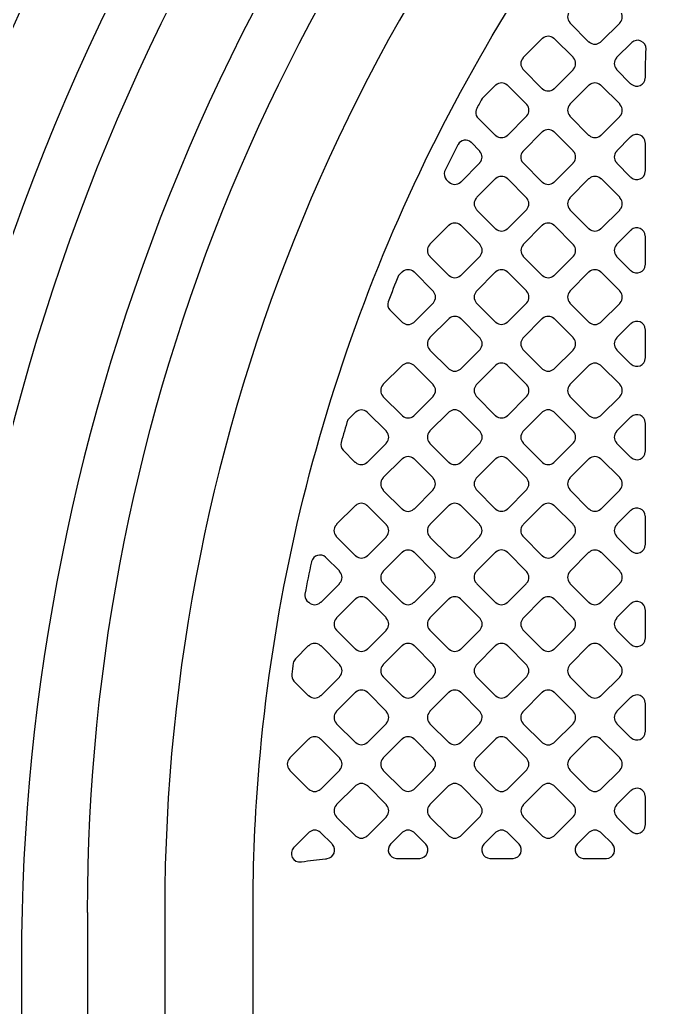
# Model space of a CAD drawing. Extents: x 3811 to 4077, y -444 to -307.
# Drawn here: x 3966.214 to 3967.682, y -390.621 to -388.343 of the extents above; entities that cross this region are included whole.
import ezdxf

# ---------------------------------------------------------------- set-up
doc = ezdxf.new("R2010")
doc.units = 0
doc.layers.add('gbr-dxf', color=7, linetype='Continuous')
doc.layers.add('備註', color=1, linetype='Continuous', lineweight=9)

# ---------------------------------------------------------------- blocks, each defined once
blk = doc.blocks.new('1')
at = {"layer": '備註', "linetype": 'Continuous'}
h = blk.add_hatch(dxfattribs=at)
h.set_pattern_fill('ANSI37', color=3, scale=0.02, style=0)
h.paths.add_polyline_path([(4286.9204, -448.5773), (4286.9204, -445.413, -0.038469), (4286.9207, -445.409, -0.005741), (4286.9224, -445.2641, -0.012911), (4286.9224, -445.263, -0.192745), (4288.774, -440.9383), (4288.7742, -440.9381), (4290.6805, -439.0318, -0.022179), (4290.6819, -439.0301, -0.012999), (4290.6827, -439.0293, 0.198866), (4293.0571, -433.2981, -0.012999), (4293.057, -433.2969), (4293.057, -433.0422, 0.126703), (4293.0538, -433.0328, -0.238292), (4293.0451, -432.9984), (4293.0501, -432.9758), (4293.0503, -432.9752, -0.002638), (4293.0512, -432.9711, 0.052598), (4293.0607, -432.8805, -0.01044), (4293.0608, -432.8791, 0.052723), (4293.0509, -432.7883, -0.061206), (4293.0482, -432.7668), (4293.0482, -432.7668), (4293.0482, -432.2334), (4293.226, -432.2334), (4293.226, -432.6749, -0.009209), (4293.226, -432.6779), (4293.226, -432.7668, -0.169291), (4293.2068, -432.822, 0.043546), (4293.1661, -432.8856, 0.006989), (4293.1641, -432.8943), (4293.1641, -432.8943, 0.108919), (4293.1586, -432.9009, -0.041884), (4293.1584, -432.9012, 0.053171), (4293.1281, -432.9882, -0.002636), (4293.1272, -432.9923, -0.011867), (4293.1268, -432.9938), (4293.1219, -433.0155, -0.117232), (4293.114, -433.0319), (4293.114, -433.0319, 0.146349), (4293.11, -433.0427), (4293.11, -433.2957, -0.012999), (4293.1101, -433.2969, -0.198807), (4290.7224, -439.0646, -0.03099), (4290.7202, -439.067), (4290.7202, -439.067), (4288.8117, -440.9756), (4288.8114, -440.9758, 0.192697), (4286.9754, -445.2631, -0.012911), (4286.9754, -445.2642, 0.005907), (4286.9737, -445.4121, -0.050361), (4286.9734, -445.4173), (4286.9734, -448.5585, -0.036092), (4286.9734, -448.5587, 0.180687), (4286.9787, -448.5717), (4286.9936, -448.5865, -0.042428), (4286.9938, -448.5867, 0.147346), (4287.0042, -448.5918, -0.171376), (4287.028, -448.6026, 0.128411), (4287.1599, -448.6765, -0.015423), (4287.162, -448.6771, -0.266442), (4287.2236, -448.7407, 0.071546), (4287.2262, -448.7457), (4287.2263, -448.7457), (4287.2263, -448.7605, -0.007106), (4287.2263, -448.7626), (4287.2263, -449.0124, -0.007121), (4287.2263, -449.0145), (4287.2263, -449.2791), (4287.0485, -449.2791), (4287.0485, -449.2735), (4287.0485, -449.2735), (4287.0485, -448.7767, 0.118025), (4286.9734, -448.6595, -0.183096), (4286.9614, -448.6343, 0.134987), (4286.9568, -448.6247), (4286.9291, -448.597, -0.212453)])
h.paths.add_polyline_path([(4286.6817, -448.5885, -0.027768), (4286.6918, -448.6181), (4286.6918, -448.6218, 0.063503), (4286.6926, -448.6284), (4286.7018, -448.6818, -0.010797), (4286.7021, -448.6938, 0.010183), (4286.7021, -448.6951), (4286.7021, -448.6954, -0.108314), (4286.6996, -448.7036), (4286.6995, -448.7038), (4286.6995, -448.7038, 0.215605), (4286.6995, -448.7059), (4286.699, -448.7361, 0.0273), (4286.6985, -448.7457), (4286.6985, -448.7457), (4286.6985, -448.7457), (4286.6985, -448.7655), (4286.6985, -448.7655), (4286.6985, -449.2735), (4286.6985, -449.2735), (4286.6985, -449.2791), (4286.8763, -449.2791), (4286.8763, -449.0145, 0.007121), (4286.8763, -449.0124), (4286.8763, -448.7457, 0.228558), (4286.8428, -448.6761), (4286.8424, -448.6758, -0.131355), (4286.7549, -448.559, 0.079704), (4286.7485, -448.5484, -0.146239), (4286.7448, -448.5375, 0.036092), (4286.7448, -448.5373), (4286.7448, -445.2679, 0.087957), (4286.7466, -445.2589, -0.192757), (4288.6497, -440.8139), (4290.5584, -438.9052), (4290.5584, -438.9052), (4290.5585, -438.9052, 0.198869), (4292.8814, -433.298, 0.013079), (4292.8815, -433.2969), (4292.8815, -433.0426, -0.144789), (4292.8853, -433.032, 0.174547), (4292.8944, -433.0069), (4292.8944, -432.9862, 0.021595), (4292.8942, -432.9829, 0.067298), (4292.889, -432.9518, 0.081765), (4292.8841, -432.9401), (4292.8755, -432.9262, -0.042283), (4292.8691, -432.8532, 0.010351), (4292.8691, -432.8519, -0.040896), (4292.8749, -432.7812), (4292.875, -432.7804, 0.038766), (4292.8761, -432.7668), (4292.8761, -432.6779), (4292.8761, -432.2334), (4292.6983, -432.2334), (4292.6983, -432.239), (4292.6982, -432.239), (4292.6982, -432.7478), (4292.6983, -432.748), (4292.6983, -432.7668, 0.23908), (4292.7346, -432.8385, 0.06729), (4292.7351, -432.8389, -0.115876), (4292.7408, -432.8461), (4292.7408, -432.8461, -0.046487), (4292.7597, -432.9045), (4292.7807, -432.9119, -0.252788), (4292.7919, -432.9273), (4292.7925, -432.9332, 0.12341), (4292.7984, -432.9514), (4292.8009, -432.9554, 0.01812), (4292.8096, -432.9914, 0.061967), (4292.8134, -433.0003, -0.102406), (4292.8156, -433.0081, 0.03609), (4292.8156, -433.0084, 0.160481), (4292.8242, -433.0314, 0.055776), (4292.8245, -433.0319, -0.152992), (4292.8284, -433.0432, 0.036092), (4292.8285, -433.0434), (4292.8285, -433.2958, 0.01306), (4292.8284, -433.2969, -0.198906), (4290.521, -438.8677), (4290.521, -438.8677), (4290.521, -438.8677), (4288.6122, -440.7765), (4288.6121, -440.7765), (4288.6121, -440.7765, 0.192447), (4286.6938, -445.2499, 0.098806), (4286.6918, -445.2601), (4286.6918, -448.5373, 0.037059), (4286.6918, -448.5376, -0.152635), (4286.6878, -448.5488, 0.27377)])
h.paths.add_polyline_path([(4283.8869, -448.557, -0.172995), (4283.8958, -448.5321), (4283.8958, -448.532, 0.146349), (4283.8998, -448.5212), (4283.8998, -446.4176, -0.040138), (4283.9001, -446.4134, -0.198769), (4286.2625, -440.714), (4286.2627, -440.7138), (4287.5098, -439.4667), (4287.5098, -439.4666), (4287.5098, -439.4666, 0.198907), (4289.9036, -433.6873, -0.016872), (4289.9037, -433.6857), (4289.9037, -432.973, -0.036092), (4289.9036, -432.9727, 0.141335), (4289.9002, -432.9621, -0.212319), (4289.891, -432.9315), (4289.9029, -432.8387), (4289.9002, -432.786, -0.054356), (4289.8981, -432.7668), (4289.8981, -432.6779, -0.007121), (4289.8981, -432.6758), (4289.8981, -432.239), (4289.8982, -432.239), (4289.8982, -432.2334), (4290.076, -432.2334), (4290.076, -432.7668), (4290.0759, -432.7668), (4290.0759, -432.7668, -0.3159), (4290.0172, -432.8504, 0.141143), (4290.0088, -432.8577, -0.033597), (4290.0087, -432.8578), (4289.9797, -432.9056, 0.059391), (4289.978, -432.91, -0.029996), (4289.9675, -432.949, -0.090958), (4289.9606, -432.9614), (4289.9606, -432.9614, 0.141804), (4289.9567, -432.9718), (4289.9567, -433.687, -0.016893), (4289.9566, -433.6886, -0.198865), (4287.5473, -439.5041), (4287.5473, -439.5041), (4287.5473, -439.5041), (4286.3002, -440.7512), (4286.2999, -440.7515, 0.198902), (4283.9531, -446.4175, -0.026722), (4283.953, -446.4202, -0.016159), (4283.9528, -446.4218), (4283.9528, -448.5203, -0.048029), (4283.9528, -448.5207, 0.152992), (4283.9568, -448.532), (4283.9569, -448.5321, -0.092649), (4283.9638, -448.5448, -0.002776), (4283.9648, -448.548, 0.055059), (4283.9954, -448.6144, -0.039851), (4283.9956, -448.6146, 0.137615), (4284.0038, -448.6217), (4284.0038, -448.6217), (4284.0038, -448.6218), (4284.0052, -448.6245, 0.441021), (4284.0052, -448.6245), (4284.0052, -448.6245), (4284.0139, -448.6418, 0.037742), (4284.0468, -448.6796, -0.212517), (4284.0762, -448.7457), (4284.0762, -448.8346, -0.007121), (4284.0762, -448.8367), (4284.0762, -449.2791), (4283.8984, -449.2791), (4283.8984, -449.2735), (4283.8984, -449.2735), (4283.8984, -448.7655), (4283.8984, -448.7649), (4283.8984, -448.7457), (4283.8984, -448.7457), (4283.8984, -448.7457, -0.040316), (4283.8996, -448.7314, -0.010149), (4283.8998, -448.7302), (4283.9034, -448.6386, 0.050913), (4283.8899, -448.5724), (4283.8893, -448.5705, -0.088155)])
h.paths.add_polyline_path([(4283.5483, -448.8346, 0.009209), (4283.5484, -448.8376), (4283.5484, -449.2735), (4283.5484, -449.2735), (4283.5484, -449.2791), (4283.7262, -449.2791), (4283.7262, -448.7457), (4283.7261, -448.7457, 0.019469), (4283.7259, -448.7389), (4283.731, -448.5973), (4283.731, -448.5973, -0.396062), (4283.731, -448.5972), (4283.731, -448.5956), (4283.731, -448.5955), (4283.731, -448.5955, -0.135041), (4283.7306, -448.5849), (4283.7306, -448.5847, -0.012549), (4283.7352, -448.5689, 0.254191), (4283.7282, -448.532), (4283.7282, -448.532, -0.146437), (4283.7243, -448.5212), (4283.7243, -446.4177, 0.016923), (4283.7242, -446.4161, -0.198862), (4286.1381, -440.5897), (4286.1383, -440.5895), (4287.3855, -439.3423), (4287.3855, -439.3423), (4287.3855, -439.3423, 0.198917), (4289.7281, -433.6871, 0.016923), (4289.728, -433.6854), (4289.728, -433.0099, -0.152918), (4289.732, -432.9987), (4289.732, -432.9987, 0.175279), (4289.7409, -432.9734), (4289.7409, -432.9508, 0.145547), (4289.7353, -432.9291), (4289.7249, -432.8514), (4289.7257, -432.7734, 0.018935), (4289.7259, -432.7668), (4289.7259, -432.7668), (4289.7259, -432.7668), (4289.7259, -432.747), (4289.7259, -432.239), (4289.7259, -432.2334), (4289.5481, -432.2334), (4289.5481, -432.239), (4289.5481, -432.6758, 0.007121), (4289.5481, -432.6779), (4289.5481, -432.7668, 0.194527), (4289.5731, -432.8286, -0.111015), (4289.6635, -432.9841, 0.105582), (4289.671, -432.9987), (4289.671, -432.9987, -0.152929), (4289.675, -433.01, 0.036092), (4289.675, -433.0102), (4289.675, -433.686, 0.013079), (4289.675, -433.6871, 0.020044), (4289.6751, -433.6891, -0.198851), (4287.3481, -439.3048), (4287.348, -439.3048), (4287.348, -439.3048), (4286.1008, -440.552), (4286.1006, -440.5522, 0.198871), (4283.6712, -446.4164, 0.013079), (4283.6712, -446.4175), (4283.6712, -446.4178, 0.020066), (4283.6713, -446.4198), (4283.6713, -448.5207, -0.150332), (4283.6674, -448.5318, 0.096433), (4283.6602, -448.5449, -0.122485), (4283.5758, -448.6814, 0.204905), (4283.5483, -448.7457)])
h.paths.add_polyline_path([(4285.6484, -449.2791), (4285.6484, -448.7457), (4285.6485, -448.7457), (4285.6485, -448.7457, -0.186162), (4285.6715, -448.686, -0.011402), (4285.6725, -448.6848, 0.113626), (4285.759, -448.5364, -0.002685), (4285.7601, -448.5329, -0.098981), (4285.7673, -448.5193), (4285.7673, -448.5192, 0.152897), (4285.7713, -448.508, -0.05707), (4285.7713, -448.5074), (4285.7713, -445.9316, -0.020066), (4285.7713, -445.9296, -0.198906), (4288.0516, -440.4245), (4288.0516, -440.4245), (4288.0516, -440.4245), (4289.1865, -439.2896), (4289.1865, -439.2896), (4289.1865, -439.2896, 0.198918), (4291.7675, -433.0586, -0.01306), (4291.7675, -433.0575), (4291.7675, -433.0224, -0.048029), (4291.7675, -433.022, 0.145602), (4291.7638, -433.0112, -0.124838), (4291.7554, -432.9938, -0.014226), (4291.7548, -432.9919, -0.038028), (4291.741, -432.9152), (4291.7076, -432.8549, 0.133018), (4291.7001, -432.8477, -0.293511), (4291.6482, -432.7668), (4291.6481, -432.7668), (4291.6481, -432.2334), (4291.8259, -432.2334), (4291.8259, -432.6758, -0.007106), (4291.826, -432.6779), (4291.826, -432.7668, -0.044204), (4291.8246, -432.7824), (4291.8245, -432.7831, 0.019404), (4291.8196, -432.8163), (4291.833, -432.9171, -0.04233), (4291.8333, -432.9237), (4291.8333, -432.9858, -0.171575), (4291.8246, -433.0106), (4291.8245, -433.0107, 0.152897), (4291.8205, -433.022), (4291.8205, -433.0586, -0.013079), (4291.8205, -433.0598, -0.198885), (4289.224, -439.327), (4289.224, -439.3271), (4289.2239, -439.3271), (4288.0891, -440.4619), (4288.0891, -440.462), (4288.089, -440.462, 0.198837), (4285.8243, -445.9276, -0.020022), (4285.8243, -445.9296), (4285.8243, -448.5091, 0.126649), (4285.8277, -448.5185, -0.255471), (4285.8355, -448.5554, -0.002709), (4285.8344, -448.5591, 0.019111), (4285.8274, -448.5873), (4285.8262, -448.7416, -0.011961), (4285.8263, -448.7457), (4285.8263, -448.8346, -0.009235), (4285.8262, -448.8375), (4285.8262, -449.2791)])
h.paths.add_polyline_path([(4284.5984, -449.2791), (4284.5984, -448.7457), (4284.5984, -448.7457), (4284.5984, -448.7457, -0.181251), (4284.6203, -448.6873, -0.01195), (4284.6214, -448.686, 0.113438), (4284.71, -448.5278, -0.100452), (4284.7172, -448.5139), (4284.7173, -448.5139, 0.152897), (4284.7213, -448.5026, -0.037059), (4284.7213, -448.5023), (4284.7213, -446.3639, -0.013079), (4284.7213, -446.3628, -0.198867), (4287.2147, -440.3439), (4287.2149, -440.3437), (4288.3589, -439.1997), (4288.3589, -439.1997), (4288.3589, -439.1997, 0.198919), (4290.7192, -433.5016, -0.01306), (4290.7192, -433.5005), (4290.7192, -432.9778, 0.141403), (4290.7158, -432.9672, -0.106282), (4290.7079, -432.9527, 0.037341), (4290.6916, -432.9145, 0.121014), (4290.6851, -432.9076), (4290.685, -432.9076), (4290.669, -432.8781, 0.05425), (4290.6283, -432.8336, -0.021193), (4290.626, -432.8313, -0.205959), (4290.5982, -432.7668), (4290.5981, -432.7668), (4290.5981, -432.7476), (4290.5981, -432.7475), (4290.5981, -432.239), (4290.5981, -432.239), (4290.5981, -432.2334), (4290.7759, -432.2334), (4290.7759, -432.6759, -0.006875), (4290.776, -432.6779), (4290.776, -432.7668, -0.060251), (4290.7734, -432.7879), (4290.771, -432.8319), (4290.7845, -432.935, -0.215499), (4290.7763, -432.9664), (4290.7762, -432.9665, 0.152897), (4290.7723, -432.9777, -0.037059), (4290.7722, -432.978), (4290.7722, -433.5016, -0.013079), (4290.7722, -433.5028, -0.198882), (4288.3964, -439.2372), (4288.3964, -439.2372), (4288.3964, -439.2372), (4287.2524, -440.3812), (4287.2522, -440.3814, 0.198902), (4284.7743, -446.3639, -0.01306), (4284.7743, -446.365), (4284.7743, -448.5035, 0.126611), (4284.7775, -448.5129, -0.255514), (4284.7856, -448.5498, 0.048391), (4284.771, -448.6266), (4284.7744, -448.7278, -0.050849), (4284.7762, -448.7457), (4284.7762, -448.8346, -0.009235), (4284.7762, -448.8376), (4284.7762, -449.2791)])
h.paths.add_polyline_path([(4284.9387, -448.5595, -0.250239), (4284.9458, -448.5231), (4284.9459, -448.5229, 0.152967), (4284.9498, -448.5117), (4284.9498, -446.364, -0.013079), (4284.9499, -446.3628, -0.198864), (4287.3765, -440.5057), (4287.3765, -440.5057), (4287.3765, -440.5057), (4288.5208, -439.3615), (4288.5208, -439.3614), (4288.5208, -439.3614, 0.198847), (4290.9479, -433.5039, -0.020044), (4290.9478, -433.5019), (4290.9478, -433.5017, -0.01306), (4290.9478, -433.5005), (4290.9478, -432.9511, 0.152951), (4290.9438, -432.9398, -0.039884), (4290.9437, -432.9396, -0.209268), (4290.9354, -432.9091), (4290.9379, -432.8921), (4290.9482, -432.7438), (4290.9482, -432.2334), (4291.126, -432.2334), (4291.126, -432.6757, -0.007335), (4291.126, -432.6779), (4291.126, -432.7668, -0.258233), (4291.0843, -432.8421, 0.039395), (4291.0598, -432.861), (4291.0109, -432.9456), (4291.0109, -432.9456, 0.259695), (4291.0009, -432.9622, -0.034686), (4291.0008, -432.9628), (4291.0008, -433.5002, -0.016923), (4291.0009, -433.5019, -0.198912), (4288.5583, -439.3989), (4288.5582, -439.3989), (4288.5582, -439.3989), (4287.414, -440.5432), (4287.4139, -440.5432), (4287.4139, -440.5432, 0.198899), (4285.0029, -446.3639, -0.01306), (4285.0028, -446.3651), (4285.0028, -448.5112, -0.048029), (4285.0029, -448.5116, 0.14893), (4285.0067, -448.5226, -0.099394), (4285.014, -448.5362, 0.061896), (4285.0513, -448.6191, 0.069304), (4285.0552, -448.6229), (4285.0554, -448.623), (4285.0608, -448.634, 0.043693), (4285.1013, -448.6839, -0.017871), (4285.103, -448.6858, -0.186699), (4285.1262, -448.7457), (4285.1263, -448.7457), (4285.1263, -449.2791), (4284.9485, -449.2791), (4284.9485, -449.2735), (4284.9485, -448.8378, -0.009209), (4284.9484, -448.8348), (4284.9484, -448.7457, -0.018469), (4284.9486, -448.7393), (4284.9508, -448.6128), (4284.9508, -448.6128, 0.014957), (4284.9507, -448.6118, 0.036518)])
h.paths.add_polyline_path([(4282.4984, -448.7457), (4282.4984, -448.8346), (4282.4984, -449.2791), (4282.6762, -449.2791), (4282.6762, -449.2735), (4282.6762, -449.2735), (4282.6762, -448.7655), (4282.6762, -448.7655), (4282.6762, -448.7457, 0.030518), (4282.6755, -448.7349), (4282.6747, -448.5969, -0.027525), (4282.6844, -448.5535, 0.002633), (4282.6855, -448.5498, 0.255399), (4282.6774, -448.5129, -0.137907), (4282.6742, -448.5026), (4282.6742, -446.3275, 0.01306), (4282.6742, -446.3264, -0.198907), (4284.9527, -440.8254), (4284.9527, -440.8254), (4284.9527, -440.8254), (4286.7469, -439.0312, 0.041596), (4286.7497, -439.0279, 0.15799), (4288.6742, -433.0893, 0.020066), (4288.6741, -433.0874), (4288.6741, -433.0104, 0.05707), (4288.6742, -433.0099, -0.152897), (4288.6782, -432.9986, 0.173258), (4288.6871, -432.9737), (4288.6871, -432.9456, 0.050081), (4288.6863, -432.9378), (4288.6708, -432.8219), (4288.673, -432.7893, 0.064351), (4288.6759, -432.7668), (4288.6759, -432.747), (4288.6759, -432.6779), (4288.6759, -432.239), (4288.6759, -432.2334), (4288.4981, -432.2334), (4288.4981, -432.239), (4288.4981, -432.6779), (4288.4981, -432.747), (4288.4981, -432.7668, 0.180381), (4288.5198, -432.825, 0.01427), (4288.5212, -432.8265, -0.04928), (4288.5686, -432.8905), (4288.569, -432.8912, 0.118045), (4288.5695, -432.8923, -0.027346), (4288.5707, -432.894, -0.060362), (4288.6095, -432.9834, 0.110384), (4288.6172, -432.9987, -0.146233), (4288.6211, -433.0094), (4288.6211, -433.0894, 0.020044), (4288.6212, -433.0914, -0.157884), (4286.708, -438.9951), (4284.9152, -440.7879), (4284.9152, -440.7879), (4284.9152, -440.7879, 0.198869), (4282.6212, -446.3252, 0.013079), (4282.6212, -446.3264), (4282.6212, -448.5026, -0.152897), (4282.6172, -448.5139), (4282.6171, -448.514, 0.100206), (4282.6099, -448.5278, 0.002647), (4282.6088, -448.5315, -0.110971), (4282.5214, -448.686, 0.010784), (4282.5204, -448.687, 0.182088)])
h.paths.add_polyline_path([(4282.8387, -448.5595, 0.002676), (4282.8397, -448.5628, -0.008691), (4282.8431, -448.5749), (4282.8483, -448.7655), (4282.8483, -449.2735), (4282.8483, -449.2735), (4282.8483, -449.2791), (4283.0261, -449.2791), (4283.0261, -448.8346), (4283.0261, -448.7457, 0.195254), (4283.001, -448.6837, -0.115352), (4282.915, -448.5397, 0.002713), (4282.9139, -448.5362, 0.095115), (4282.907, -448.5232, 0.040767), (4282.9068, -448.5229, -0.152992), (4282.9028, -448.5116, 0.036092), (4282.9028, -448.5113), (4282.9028, -446.3274, 0.03042), (4282.9028, -446.3243, -0.198847), (4285.1144, -440.987), (4285.1145, -440.987), (4285.1145, -440.987), (4286.9214, -439.18, 0.040674), (4286.9242, -439.1768, 0.15841), (4288.9028, -433.0905, 0.013079), (4288.9028, -433.0893), (4288.9028, -432.9748, -0.152234), (4288.9071, -432.9637, 0.095505), (4288.9145, -432.9508, 0.019977), (4288.9225, -432.9245, -0.219672), (4288.9341, -432.9124), (4288.9342, -432.9124), (4288.9659, -432.8552), (4288.9659, -432.8551, -0.140609), (4288.974, -432.8476), (4288.9742, -432.8475, 0.29281), (4289.0259, -432.7668), (4289.0259, -432.6779, 0.006875), (4289.0259, -432.6759), (4289.0259, -432.239), (4289.0259, -432.2334), (4288.8481, -432.2334), (4288.8481, -432.239), (4288.8481, -432.747), (4288.8481, -432.7668), (4288.8481, -432.7668, 0.056627), (4288.8503, -432.7867, -0.026278), (4288.8541, -432.8145), (4288.8383, -432.9327, 0.198048), (4288.8459, -432.9617, 0.04083), (4288.8461, -432.962, -0.145886), (4288.8497, -432.9728, 0.058027), (4288.8498, -432.9733), (4288.8498, -433.0882, 0.01306), (4288.8498, -433.0894, -0.158386), (4286.8825, -439.144), (4285.077, -440.9495), (4285.077, -440.9495), (4285.077, -440.9495, 0.198917), (4282.8498, -446.3263, 0.016923), (4282.8498, -446.328), (4282.8498, -448.5121, -0.144789), (4282.8459, -448.5228, 0.252674)])
h.paths.add_polyline_path([(4285.9889, -448.569, -0.2567), (4285.9961, -448.5317, 0.139935), (4285.9999, -448.5215), (4285.9999, -445.9299, -0.013079), (4285.9999, -445.9287, -0.198872), (4288.2134, -440.5862), (4288.2134, -440.5862), (4288.2134, -440.5862), (4289.3482, -439.4514, 0.198911), (4291.996, -433.059, -0.017024), (4291.9961, -433.0573), (4291.9961, -433.0134, -0.048029), (4291.996, -433.013, 0.152992), (4291.9921, -433.0017), (4291.9921, -433.0017, -0.186251), (4291.9832, -432.9748), (4291.9832, -432.9492, -0.043586), (4291.9838, -432.9424), (4292.0023, -432.8113), (4292.0013, -432.7976, 0.010184), (4291.9993, -432.7807, -0.039382), (4291.9982, -432.7668), (4291.9982, -432.6779, -0.007121), (4291.9982, -432.6758), (4291.9982, -432.2334), (4292.176, -432.2334), (4292.176, -432.7668), (4292.176, -432.7668), (4292.176, -432.7668, -0.264407), (4292.1325, -432.8432, 0.118492), (4292.1262, -432.8501), (4292.1262, -432.8501), (4292.1122, -432.8768), (4292.0967, -432.8923), (4292.0967, -432.8923, 0.213294), (4292.0832, -432.9015, 0.007572), (4292.0771, -432.9128, -0.03781), (4292.0607, -432.9867, -0.107864), (4292.0531, -433.0016), (4292.0531, -433.0017, 0.152897), (4292.0491, -433.0129), (4292.0491, -433.0586, -0.016893), (4292.049, -433.0603, -0.198872), (4289.3858, -439.4888), (4289.3858, -439.4888), (4288.2509, -440.6237), (4288.2509, -440.6237), (4288.2509, -440.6237, 0.198911), (4286.0529, -445.9298, -0.01306), (4286.0529, -445.931), (4286.0529, -448.5202, -0.048029), (4286.0529, -448.5206, 0.152992), (4286.0569, -448.5319), (4286.0569, -448.5319, -0.108794), (4286.0646, -448.547), (4286.0649, -448.548, 0.120342), (4286.1492, -448.6819, -0.011273), (4286.1502, -448.6829, -0.198693), (4286.1762, -448.7457), (4286.1762, -448.8346), (4286.1762, -449.2791), (4285.9984, -449.2791), (4285.9984, -448.8346), (4285.9984, -448.7457, -0.037571), (4285.9994, -448.7325), (4286.0018, -448.6362), (4286.0018, -448.6362), (4286.0018, -448.6362, 0.081875), (4286.0024, -448.6297, 0.04431), (4285.9899, -448.5722, -0.002781)])

msp = doc.modelspace()

# ---------------------------------------------------------------- linework, layer by layer
at = {"layer": 'gbr-dxf', "linetype": 'Continuous'}
for points in [[(3972.8689, -377.7308, -0.161259), (3970.3231, -384.8952, -0.03053), (3970.316, -384.9033, -0.017073), (3970.3117, -384.9073), (3967.7712, -387.4478), (3967.7708, -387.4482, 0.198641), (3966.5483, -390.3965, -0.010853), (3966.5484, -390.4002), (3966.5484, -392.7722, 0.190146), (3966.5703, -392.8227), (3967.1779, -393.4303, -0.198959), (3967.1925, -393.4656), (3967.1925, -395.2382, -0.199561), (3967.1777, -395.2736), (3966.7773, -395.6722, -0.198397), (3966.7421, -395.6867), (3964.5629, -395.6867, -0.198766), (3964.5276, -395.6721), (3964.3629, -395.5076, -0.199181), (3964.3482, -395.4722), (3964.3482, -395.1772), (3964.3482, -395.1772)], [(3972.211, -377.7994, -0.165171), (3970.0009, -384.3027, -0.039615), (3969.9917, -384.3132, -0.014367), (3969.9881, -384.3166), (3967.455, -386.8496), (3967.4546, -386.85, 0.198887), (3965.8869, -390.6352, -0.007116), (3965.8869, -390.6373), (3965.8869, -392.7464), (3965.8869, -392.7469, 0.407922), (3965.9603, -392.8218), (3965.9632, -392.8218, -0.018419), (3965.9649, -392.8218, 0.414244), (3966.0399, -392.7468), (3966.0399, -392.7462), (3966.0399, -390.523, -0.010944), (3966.0398, -390.5194, -0.198913), (3967.4885, -387.0219), (3967.4885, -387.0219), (3967.4885, -387.0219), (3969.9281, -384.5824, 0.159546), (3972.3659, -377.7416)], [(3972.5438, -377.7405, -0.159795), (3970.0652, -384.6957, -0.028322), (3970.0586, -384.7032), (3970.0577, -384.7041), (3967.6142, -387.1476), (3967.6142, -387.1476), (3967.6142, -387.1476, 0.198712), (3966.2176, -390.5157, -0.010866), (3966.2177, -390.5193), (3966.2177, -392.7494, 0.404406), (3966.2926, -392.8218), (3966.2933, -392.8218), (3966.2943, -392.8218, -0.014891), (3966.2956, -392.8218, 0.414241), (3966.3706, -392.7468, -0.014275), (3966.3706, -392.7456), (3966.3706, -390.4039, -0.010944), (3966.3705, -390.4002, -0.198871), (3967.6451, -387.3225), (3967.6455, -387.3221), (3970.1871, -384.7805, 0.160737), (3972.6908, -377.7442, -0.0147)], [(3971.5387, -377.8223, -0.163905), (3969.5111, -383.837, -0.038571), (3969.5023, -383.8473), (3966.9262, -386.4234), (3966.9262, -386.4234), (3966.9262, -386.4234, 0.198912), (3965.2255, -390.5292, -0.009235), (3965.2255, -390.5322), (3965.2255, -392.2547, -0.073434), (3965.2217, -392.2804), (3965.2217, -392.6664), (3965.2843, -392.7839, 0.159623), (3965.3188, -392.8153, 0.187256), (3965.3333, -392.8156, 0.28979), (3965.3784, -392.7493), (3965.3784, -390.5706, -0.009272), (3965.3785, -390.5676, -0.198774), (3967.0569, -386.5182), (3967.0569, -386.5182), (3969.6111, -383.9641, 0.16455), (3971.6997, -377.7894, -0.009265)], [(3971.8775, -377.7918, -0.16464), (3969.7487, -384.0768, -0.029463), (3969.742, -384.0846, -0.005774), (3969.741, -384.0857), (3967.1827, -386.6439, 0.198912), (3965.5563, -390.5706, -0.009235), (3965.5562, -390.5735), (3965.5562, -392.7456, -0.014325), (3965.5562, -392.7468, 0.414241), (3965.6312, -392.8218, -0.014653), (3965.6325, -392.8218), (3965.6335, -392.8218), (3965.6341, -392.8218, 0.407922), (3965.7091, -392.7485), (3965.7091, -390.6352, -0.007162), (3965.7091, -390.6331, -0.198789), (3967.3289, -386.7243), (3967.3293, -386.7239), (3969.8632, -384.19, 0.165094), (3972.0332, -377.7971, -0.009229)], [(3965.0477, -392.2547), (3965.0477, -390.5293, -0.009272), (3965.0477, -390.5263, -0.198785), (3966.8005, -386.2977), (3966.8005, -386.2977), (3966.8005, -386.2977), (3969.3722, -383.7259, 0.163845), (3971.3609, -377.8203, -0.00876)], [(3971.1786, -377.8427, -0.16344), (3969.2369, -383.6241, -0.035118), (3969.2334, -383.6281), (3969.2334, -383.6281), (3966.7218, -386.1396), (3966.7218, -386.1397), (3966.7218, -386.1397, 0.198721), (3964.8923, -390.5518, -0.032067), (3964.8926, -390.5566), (3964.8926, -392.5965, -0.015805)], [(3964.8164, -392.5942), (3964.8164, -390.5612, -0.032157), (3964.8161, -390.5564, -0.198913), (3966.668, -386.0857), (3969.1777, -383.576, 0.163331), (3971.1024, -377.8441, -0.01403)], [(3966.752, -392.7111), (3966.752, -390.4, -0.013309), (3966.752, -390.3988, -0.021116), (3966.7663, -390.064, -0.014671), (3966.7664, -390.0627, -0.120214), (3967.3663, -388.2782, -0.019095), (3967.3673, -388.2767, -0.008153), (3967.4381, -388.1787), (3967.4381, -388.1786, 0.132705), (3967.4416, -388.1688), (3967.4416, -388.1269, -0.159346), (3967.4465, -388.1119, -0.043987), (3967.8974, -387.574), (3967.8974, -387.574), (3967.8974, -387.574), (3968.0387, -387.4328), (3968.1464, -387.3251), (3968.254, -387.2174), (3968.5774, -386.894)]]:
    msp.add_lwpolyline(points, format="xyb", dxfattribs=at)
for points in [[(3967.4827, -388.3231, 0.378423), (3967.4827, -388.349, -0.092788), (3967.4836, -388.3506), (3967.5263, -388.3933, -0.0952), (3967.5279, -388.3942, 0.379083), (3967.5538, -388.3942, -0.096625), (3967.5555, -388.3932), (3967.598, -388.3507, -0.096332), (3967.5989, -388.3491, 0.3795), (3967.599, -388.3231, -0.096614), (3967.598, -388.3215), (3967.5554, -388.2789, -0.092187), (3967.5538, -388.2779, 0.37891), (3967.5279, -388.2779, -0.095866), (3967.5262, -388.2789), (3967.4836, -388.3215, -0.096099)], [(3967.3748, -388.4569, -0.087518), (3967.3758, -388.4584), (3967.4185, -388.5011, -0.092132), (3967.42, -388.502, 0.379351), (3967.446, -388.502, -0.096766), (3967.4476, -388.501), (3967.4903, -388.4584, -0.096328), (3967.4913, -388.4568, 0.378854), (3967.4913, -388.4308, -0.100538), (3967.4903, -388.4291), (3967.4478, -388.3866, -0.096227), (3967.4461, -388.3856, 0.379198), (3967.4202, -388.3856, -0.096157), (3967.4186, -388.3866), (3967.3758, -388.4293, -0.096212), (3967.3749, -388.4309, 0.379173)], [(3967.5903, -388.4568, -0.087953), (3967.5912, -388.4583), (3967.6224, -388.4895, -0.062458), (3967.6247, -388.491, 0.624632), (3967.657, -388.4776, -0.067038), (3967.6576, -388.4747), (3967.6576, -388.4582, -0.017246), (3967.6576, -388.4566, -0.01461), (3967.6589, -388.4112, -0.034124), (3967.6588, -388.4099, 0.645886), (3967.6257, -388.395, -0.031677), (3967.6248, -388.3958), (3967.5913, -388.4292, -0.09682), (3967.5903, -388.4309, 0.378852)], [(3967.2665, -388.5504, 0.219595), (3967.269, -388.5673), (3967.3106, -388.6089, -0.095602), (3967.3122, -388.6099, 0.379299), (3967.3382, -388.6098, -0.096625), (3967.3398, -388.6089), (3967.3825, -388.5662, -0.096111), (3967.3835, -388.5646, 0.3795), (3967.3835, -388.5386, -0.096723), (3967.3825, -388.537), (3967.3399, -388.4943, -0.092228), (3967.3383, -388.4934, 0.379249), (3967.3124, -388.4934, -0.096625), (3967.3107, -388.4944), (3967.2804, -388.5248, 0.001941)], [(3967.4826, -388.5645, -0.095866), (3967.4836, -388.5662), (3967.5262, -388.6088, -0.099727), (3967.5279, -388.6098, 0.37904), (3967.5539, -388.6098, -0.095968), (3967.5555, -388.6088), (3967.598, -388.5663, -0.096099), (3967.599, -388.5647, 0.378454), (3967.599, -388.5388, -0.107875), (3967.5979, -388.5369), (3967.5555, -388.4944, -0.103473), (3967.5537, -388.4934, 0.379174), (3967.5278, -388.4934, -0.095956), (3967.5261, -388.4944), (3967.4836, -388.5369, -0.096627), (3967.4826, -388.5386, 0.379308)], [(3967.3747, -388.6724, -0.091476), (3967.3757, -388.674), (3967.4184, -388.7167, -0.095585), (3967.42, -388.7177, 0.379422), (3967.446, -388.7177, -0.096625), (3967.4476, -388.7167), (3967.4903, -388.674, -0.096111), (3967.4913, -388.6724, 0.3795), (3967.4913, -388.6464, -0.096969), (3967.4903, -388.6448), (3967.4476, -388.602, -0.092413), (3967.446, -388.6011, 0.379249), (3967.4201, -388.6011, -0.096458), (3967.4184, -388.6021), (3967.3757, -388.6448, -0.096627), (3967.3747, -388.6465, 0.379308)], [(3967.5904, -388.6724, -0.096119), (3967.5914, -388.674), (3967.6223, -388.7049, -0.061877), (3967.6246, -388.7065, 0.625463), (3967.657, -388.6931, -0.071693), (3967.6576, -388.69), (3967.6576, -388.6288, -0.069723), (3967.657, -388.6257, 0.625463), (3967.6246, -388.6124, -0.066977), (3967.6221, -388.614), (3967.5914, -388.6448, -0.096627), (3967.5904, -388.6464, 0.379682)], [(3967.1941, -388.6926, 0.250474), (3967.1976, -388.7114), (3967.2028, -388.7166, -0.096332), (3967.2045, -388.7176, 0.37981), (3967.2305, -388.7176, -0.096625), (3967.2321, -388.7166), (3967.2746, -388.674, -0.096111), (3967.2756, -388.6724, 0.3795), (3967.2756, -388.6465, -0.096462), (3967.2747, -388.6448), (3967.2561, -388.6262, -0.034147), (3967.2554, -388.6257, 0.4727), (3967.225, -388.6305, -0.040533), (3967.2243, -388.6315, 0.004383)], [(3967.2671, -388.78, -0.107922), (3967.2682, -388.7819), (3967.3107, -388.8244, -0.095895), (3967.3123, -388.8254, 0.379201), (3967.3383, -388.8254, -0.096625), (3967.3399, -388.8244), (3967.3825, -388.7819, -0.096111), (3967.3834, -388.7802, 0.3795), (3967.3835, -388.7543, -0.096969), (3967.3825, -388.7526), (3967.3398, -388.7099, -0.092413), (3967.3382, -388.7089, 0.379249), (3967.3122, -388.709, -0.096458), (3967.3106, -388.7099), (3967.2681, -388.7524, -0.096627), (3967.2671, -388.7541, 0.379451)], [(3967.4826, -388.7802, -0.100032), (3967.4836, -388.7819), (3967.526, -388.8243, -0.103887), (3967.5278, -388.8253, 0.37981), (3967.5537, -388.8253, -0.096625), (3967.5554, -388.8243), (3967.598, -388.7818, -0.096111), (3967.5989, -388.7801, 0.379859), (3967.5989, -388.7542, -0.104293), (3967.5979, -388.7524), (3967.5556, -388.71, -0.100519), (3967.5538, -388.709, 0.379731), (3967.5279, -388.709, -0.096458), (3967.5262, -388.71), (3967.4836, -388.7526, -0.096627), (3967.4826, -388.7542, 0.379682)], [(3967.1593, -388.8878, -0.083252), (3967.1602, -388.8892), (3967.2032, -388.9322, -0.0873), (3967.2046, -388.9331, 0.378779), (3967.2306, -388.9331, -0.09601), (3967.2322, -388.9321), (3967.2748, -388.8895, -0.096227), (3967.2758, -388.8879, 0.379), (3967.2758, -388.862, -0.087946), (3967.2749, -388.8605), (3967.2319, -388.8175, -0.083772), (3967.2305, -388.8166, 0.37947), (3967.2046, -388.8166, -0.096458), (3967.2029, -388.8176), (3967.1603, -388.8602, -0.096824), (3967.1593, -388.8619, 0.379409)], [(3967.3749, -388.8879, -0.096625), (3967.3758, -388.8896), (3967.4183, -388.9321, -0.100151), (3967.42, -388.9331, 0.37981), (3967.446, -388.9331, -0.095956), (3967.4476, -388.9321), (3967.4902, -388.8895, -0.096111), (3967.4912, -388.8879, 0.379859), (3967.4912, -388.8619, -0.09253), (3967.4902, -388.8604), (3967.4475, -388.8177, -0.088334), (3967.4461, -388.8168, 0.379731), (3967.4201, -388.8168, -0.096458), (3967.4184, -388.8177), (3967.3758, -388.8603, -0.096627), (3967.3749, -388.862, 0.379682)], [(3967.5903, -388.8879, -0.091745), (3967.5912, -388.8895), (3967.6221, -388.9204, -0.069163), (3967.6247, -388.9221, 0.62515), (3967.657, -388.9087, -0.068386), (3967.6576, -388.9057), (3967.6576, -388.844, -0.066672), (3967.657, -388.8411, 0.625471), (3967.6247, -388.8277, -0.067351), (3967.6222, -388.8294), (3967.5912, -388.8603, -0.096111), (3967.5903, -388.862, 0.37975)], [(3967.0639, -388.9933, 0.257645), (3967.0676, -389.0122), (3967.0953, -389.04, -0.091916), (3967.0968, -389.0409, 0.37904), (3967.1228, -389.0409, -0.096507), (3967.1244, -389.0399), (3967.1671, -388.9972, -0.096099), (3967.1681, -388.9956, 0.378358), (3967.1681, -388.9697, -0.100188), (3967.1671, -388.968), (3967.1244, -388.9253, -0.095897), (3967.1228, -388.9243, 0.379004), (3967.0969, -388.9243, -0.096475), (3967.0952, -388.9253), (3967.0877, -388.9328, 0.00418)], [(3967.2671, -388.9957, -0.083252), (3967.268, -388.9971), (3967.3108, -389.0399, -0.0873), (3967.3123, -389.0408, 0.378779), (3967.3382, -389.0408, -0.09601), (3967.3399, -389.0399), (3967.3825, -388.9972, -0.096328), (3967.3835, -388.9956, 0.379), (3967.3835, -388.9696, -0.08785), (3967.3826, -388.9682), (3967.3397, -388.9253, -0.083772), (3967.3383, -388.9244, 0.37947), (3967.3124, -388.9245, -0.096458), (3967.3107, -388.9254), (3967.2681, -388.9681, -0.096824), (3967.2671, -388.9697, 0.379409)], [(3967.4826, -388.9956, -0.104473), (3967.4836, -388.9974), (3967.5261, -389.0398, -0.107923), (3967.5279, -389.0409, 0.378731), (3967.5538, -389.0409, -0.09601), (3967.5555, -389.0399), (3967.598, -388.9974, -0.096328), (3967.599, -388.9958, 0.37947), (3967.5989, -388.9698, -0.100902), (3967.5979, -388.9681), (3967.5553, -388.9255, -0.096627), (3967.5537, -388.9245, 0.379731), (3967.5277, -388.9245, -0.096625), (3967.5261, -388.9255), (3967.4836, -388.968, -0.096111), (3967.4826, -388.9696, 0.379451)], [(3967.1593, -389.0775, 0.379201), (3967.1593, -389.1035, -0.087748), (3967.1603, -389.1049), (3967.203, -389.1476, -0.092072), (3967.2045, -389.1486, 0.37975), (3967.2305, -389.1486, -0.096225), (3967.2321, -389.1476), (3967.2748, -389.105, -0.096328), (3967.2757, -389.1033, 0.378734), (3967.2758, -389.0774, -0.100188), (3967.2748, -389.0757), (3967.2322, -389.0331, -0.095796), (3967.2306, -389.0322, 0.378939), (3967.2047, -389.0322, -0.096259), (3967.203, -389.0332), (3967.1603, -389.0759, -0.096539)], [(3967.3748, -389.0775, 0.379047), (3967.3748, -389.1034, -0.083226), (3967.3757, -389.1048), (3967.4187, -389.1478, -0.087057), (3967.4201, -389.1487, 0.379169), (3967.4461, -389.1486, -0.096625), (3967.4477, -389.1477), (3967.4903, -389.1051, -0.096111), (3967.4913, -389.1034, 0.379859), (3967.4913, -389.0774, -0.08851), (3967.4904, -389.076), (3967.4475, -389.033, -0.083681), (3967.4461, -389.0322, 0.3795), (3967.4201, -389.0321, -0.096259), (3967.4185, -389.0331), (3967.3758, -389.0758, -0.095895)], [(3967.5904, -389.1034, -0.099964), (3967.5914, -389.1052), (3967.6219, -389.1357, -0.073698), (3967.6247, -389.1375, 0.625463), (3967.657, -389.1241, -0.066867), (3967.6576, -389.1212), (3967.6576, -389.0599, -0.071757), (3967.657, -389.0568, 0.625471), (3967.6246, -389.0434, -0.067351), (3967.6221, -389.0451), (3967.5914, -389.0758, -0.096111), (3967.5904, -389.0775, 0.379682)], [(3967.0515, -389.2113, -0.091954), (3967.0525, -389.2129), (3967.095, -389.2554, -0.096332), (3967.0967, -389.2564, 0.37981), (3967.1227, -389.2564, -0.096625), (3967.1243, -389.2554), (3967.167, -389.2128, -0.096111), (3967.168, -389.2111, 0.379859), (3967.168, -389.1851, -0.096458), (3967.167, -389.1835), (3967.1244, -389.1409, -0.092289), (3967.1228, -389.14, 0.379731), (3967.0969, -389.14, -0.096625), (3967.0952, -389.141), (3967.0525, -389.1837, -0.096111), (3967.0515, -389.1853, 0.379682)], [(3967.2671, -389.2111, -0.099643), (3967.2681, -389.2128), (3967.3108, -389.2555, -0.087645), (3967.3123, -389.2564, 0.379351), (3967.3383, -389.2564, -0.096766), (3967.3399, -389.2555), (3967.3825, -389.2128, -0.096328), (3967.3835, -389.2112, 0.378794), (3967.3835, -389.1853, -0.104141), (3967.3825, -389.1835), (3967.34, -389.1409, -0.100318), (3967.3382, -389.1399, 0.378884), (3967.3123, -389.1399, -0.096259), (3967.3107, -389.1409), (3967.2681, -389.1835, -0.095895), (3967.2671, -389.1851, 0.378651)], [(3967.4826, -389.2112, -0.09185), (3967.4836, -389.2127), (3967.5262, -389.2554, -0.095602), (3967.5278, -389.2563, 0.379249), (3967.5538, -389.2563, -0.096625), (3967.5554, -389.2553), (3967.598, -389.2128, -0.096111), (3967.5989, -389.2112, 0.379859), (3967.5989, -389.1852, -0.096458), (3967.598, -389.1835), (3967.5554, -389.141, -0.092289), (3967.5538, -389.14, 0.379731), (3967.5279, -389.14, -0.096475), (3967.5262, -389.141), (3967.4836, -389.1836, -0.09693), (3967.4827, -389.1852, 0.379409)], [(3966.9551, -389.318, 0.248302), (3966.96, -389.336), (3966.96, -389.3361), (3966.9872, -389.3632, -0.100442), (3966.9889, -389.3642, 0.379373), (3967.0148, -389.3642, -0.096723), (3967.0165, -389.3632), (3967.0592, -389.3206, -0.096111), (3967.0601, -389.3189, 0.379859), (3967.0601, -389.293, -0.09253), (3967.0592, -389.2914), (3967.0165, -389.2487, -0.088207), (3967.015, -389.2478, 0.379297), (3966.9891, -389.2478, -0.096261), (3966.9874, -389.2487), (3966.9705, -389.2657, 0.003524)], [(3967.1592, -389.319, -0.091954), (3967.1602, -389.3205), (3967.2029, -389.3632, -0.096111), (3967.2045, -389.3642, 0.37981), (3967.2305, -389.3642, -0.096458), (3967.2321, -389.3632), (3967.2748, -389.3206, -0.096627), (3967.2758, -389.3189, 0.379859), (3967.2758, -389.293, -0.096475), (3967.2748, -389.2913), (3967.2321, -389.2486, -0.092289), (3967.2305, -389.2477, 0.379731), (3967.2046, -389.2477, -0.096625), (3967.2029, -389.2487), (3967.1602, -389.2914, -0.096111), (3967.1592, -389.293, 0.379682)], [(3967.3748, -389.293, 0.379201), (3967.3749, -389.319, -0.087784), (3967.3758, -389.3205), (3967.4185, -389.3631, -0.092233), (3967.42, -389.3641, 0.37975), (3967.446, -389.3641, -0.096265), (3967.4476, -389.3631), (3967.4902, -389.3205, -0.096227), (3967.4912, -389.3189, 0.378734), (3967.4912, -389.293, -0.100106), (3967.4902, -389.2912), (3967.4477, -389.2487, -0.096206), (3967.4461, -389.2477, 0.378939), (3967.4201, -389.2477, -0.096614), (3967.4185, -389.2487), (3967.3758, -389.2914, -0.096195)], [(3967.5903, -389.293, 0.378309), (3967.5903, -389.3189, -0.087852), (3967.5912, -389.3204), (3967.6223, -389.3515, -0.065742), (3967.6247, -389.3531, 0.624646), (3967.657, -389.3397, -0.065768), (3967.6576, -389.3368), (3967.6576, -389.2753, -0.071757), (3967.657, -389.2722, 0.624948), (3967.6246, -389.2588, -0.067072), (3967.6221, -389.2605), (3967.5912, -389.2914, -0.095997)], [(3967.0515, -389.4008, 0.379261), (3967.0515, -389.4267, -0.107999), (3967.0525, -389.4286), (3967.095, -389.4711, -0.096558), (3967.0967, -389.4721, 0.379408), (3967.1226, -389.4721, -0.096259), (3967.1243, -389.4711), (3967.167, -389.4284, -0.096539), (3967.1679, -389.4268, 0.379249), (3967.1679, -389.4008, -0.096458), (3967.1669, -389.3992), (3967.1243, -389.3565, -0.092623), (3967.1227, -389.3555, 0.3795), (3967.0967, -389.3555, -0.096259), (3967.0951, -389.3565), (3967.0524, -389.3991, -0.096539)], [(3967.2671, -389.4267, -0.104392), (3967.2682, -389.4285), (3967.3106, -389.471, -0.092233), (3967.3122, -389.4719, 0.37981), (3967.3382, -389.4719, -0.096458), (3967.3398, -389.471), (3967.3825, -389.4283, -0.096423), (3967.3834, -389.4267, 0.379859), (3967.3834, -389.4007, -0.100585), (3967.3824, -389.399), (3967.34, -389.3565, -0.096111), (3967.3383, -389.3555, 0.379731), (3967.3124, -389.3555, -0.096458), (3967.3107, -389.3565), (3967.2681, -389.3991, -0.096627), (3967.2671, -389.4008, 0.379682)], [(3967.4826, -389.4007, 0.37889), (3967.4826, -389.4266, -0.096259), (3967.4836, -389.4283), (3967.5262, -389.4709, -0.100073), (3967.5279, -389.4719, 0.379201), (3967.5539, -389.4719, -0.096625), (3967.5555, -389.4709), (3967.598, -389.4284, -0.096857), (3967.599, -389.4268, 0.379489), (3967.599, -389.4008, -0.107922), (3967.5979, -389.399), (3967.5555, -389.3565, -0.103746), (3967.5537, -389.3555, 0.378939), (3967.5278, -389.3555, -0.096259), (3967.5261, -389.3565), (3967.4836, -389.399, -0.095895)], [(3966.9437, -389.5345, -0.082779), (3966.9446, -389.5359), (3966.9875, -389.5788, -0.087737), (3966.989, -389.5798, 0.379422), (3967.015, -389.5797, -0.096625), (3967.0166, -389.5788), (3967.0592, -389.5362, -0.096111), (3967.0602, -389.5346, 0.379463), (3967.0602, -389.5086, -0.087946), (3967.0593, -389.5071), (3967.0163, -389.4642, -0.083725), (3967.0149, -389.4633, 0.379248), (3966.9889, -389.4633, -0.096723), (3966.9873, -389.4643), (3966.9447, -389.5069, -0.096111), (3966.9437, -389.5085, 0.379308)], [(3967.1593, -389.5086, 0.379742), (3967.1593, -389.5346, -0.095956), (3967.1602, -389.5362), (3967.2027, -389.5787, -0.100054), (3967.2044, -389.5797, 0.379644), (3967.2304, -389.5797, -0.096723), (3967.232, -389.5787), (3967.2747, -389.5361, -0.096111), (3967.2756, -389.5345, 0.379859), (3967.2756, -389.5085, -0.09253), (3967.2747, -389.5069), (3967.232, -389.4642, -0.088207), (3967.2305, -389.4633, 0.379731), (3967.2046, -389.4633, -0.096625), (3967.2029, -389.4643), (3967.1602, -389.507, -0.096111)], [(3967.3747, -389.5345, -0.092139), (3967.3757, -389.5361), (3967.4184, -389.5788, -0.096332), (3967.42, -389.5797, 0.37981), (3967.446, -389.5797, -0.096625), (3967.4476, -389.5788), (3967.4903, -389.5361, -0.096111), (3967.4913, -389.5345, 0.379859), (3967.4913, -389.5085, -0.096458), (3967.4903, -389.5068), (3967.4476, -389.4641, -0.092233), (3967.4461, -389.4632, 0.379731), (3967.4201, -389.4632, -0.096458), (3967.4184, -389.4642), (3967.3757, -389.5069, -0.096627), (3967.3747, -389.5085, 0.379682)], [(3967.5904, -389.5345, -0.087372), (3967.5913, -389.536), (3967.6222, -389.5669, -0.066649), (3967.6247, -389.5685, 0.62515), (3967.657, -389.5552, -0.068386), (3967.6576, -389.5521), (3967.6576, -389.4907, -0.066699), (3967.657, -389.4877, 0.625103), (3967.6247, -389.4744, -0.066848), (3967.6222, -389.476), (3967.5914, -389.5069, -0.096558), (3967.5904, -389.5085, 0.37967)], [(3967.0515, -389.6164, 0.379201), (3967.0515, -389.6423, -0.083235), (3967.0524, -389.6437), (3967.0952, -389.6865, -0.087638), (3967.0967, -389.6874, 0.379308), (3967.1226, -389.6875, -0.095968), (3967.1243, -389.6865), (3967.1669, -389.6439, -0.095585), (3967.1679, -389.6422, 0.379505), (3967.1679, -389.6163, -0.088014), (3967.1669, -389.6148), (3967.1242, -389.572, -0.084733), (3967.1227, -389.5711, 0.379445), (3967.0968, -389.5711, -0.096259), (3967.0951, -389.5721), (3967.0525, -389.6147, -0.096539)], [(3967.267, -389.6422, -0.107356), (3967.2681, -389.644), (3967.3106, -389.6866, -0.095759), (3967.3123, -389.6876, 0.378693), (3967.3382, -389.6876, -0.095968), (3967.3398, -389.6866), (3967.3825, -389.6439, -0.096328), (3967.3835, -389.6423, 0.37947), (3967.3834, -389.6163, -0.096723), (3967.3825, -389.6147), (3967.3398, -389.572, -0.092564), (3967.3382, -389.571, 0.379731), (3967.3122, -389.571, -0.096625), (3967.3106, -389.572), (3967.268, -389.6146, -0.096111), (3967.267, -389.6162, 0.379415)], [(3967.4826, -389.6423, -0.099964), (3967.4836, -389.644), (3967.526, -389.6864, -0.10399), (3967.5278, -389.6874, 0.37981), (3967.5537, -389.6874, -0.096458), (3967.5554, -389.6864), (3967.598, -389.6438, -0.096627), (3967.5989, -389.6422, 0.379859), (3967.5989, -389.6162, -0.104765), (3967.5979, -389.6144), (3967.5556, -389.5721, -0.100824), (3967.5538, -389.5711, 0.379731), (3967.5279, -389.5711, -0.096625), (3967.5262, -389.572), (3967.4836, -389.6147, -0.096111), (3967.4826, -389.6163, 0.379682)], [(3966.8718, -389.6677, 0.209447), (3966.8763, -389.6831), (3966.8797, -389.6865, -0.092126), (3966.8813, -389.6874, 0.37981), (3966.9073, -389.6874, -0.096458), (3966.9089, -389.6865), (3966.9515, -389.6439, -0.096627), (3966.9524, -389.6423, 0.379357), (3966.9525, -389.6163, -0.100504), (3966.9515, -389.6146), (3966.9201, -389.5832, -0.018935), (3966.9195, -389.5828, 0.555005), (3966.887, -389.5924, -0.023198), (3966.8867, -389.5933, 0.004869)], [(3966.9438, -389.75, -0.087784), (3966.9447, -389.7515), (3966.9874, -389.7942, -0.092233), (3966.989, -389.7951, 0.37981), (3967.015, -389.7951, -0.096458), (3967.0166, -389.7942), (3967.0591, -389.7516, -0.096627), (3967.0601, -389.75, 0.379859), (3967.0601, -389.724, -0.100902), (3967.0591, -389.7223), (3967.0167, -389.6798, -0.096857), (3967.015, -389.6788, 0.379731), (3966.989, -389.6788, -0.096458), (3966.9874, -389.6798), (3966.9448, -389.7224, -0.096627), (3966.9438, -389.7241, 0.379682)], [(3967.1592, -389.75, -0.082876), (3967.1601, -389.7514), (3967.2031, -389.7944, -0.08752), (3967.2045, -389.7953, 0.379201), (3967.2305, -389.7953, -0.096625), (3967.2321, -389.7943), (3967.2747, -389.7517, -0.096111), (3967.2757, -389.75, 0.379463), (3967.2757, -389.7241, -0.087946), (3967.2748, -389.7226), (3967.2318, -389.6796, -0.083725), (3967.2304, -389.6788, 0.379248), (3967.2045, -389.6788, -0.096723), (3967.2028, -389.6798), (3967.1602, -389.7224, -0.096111), (3967.1592, -389.7241, 0.379451)], [(3967.3748, -389.7241, 0.379742), (3967.3748, -389.7501, -0.095973), (3967.3758, -389.7517), (3967.4183, -389.7942, -0.100054), (3967.42, -389.7952, 0.379644), (3967.446, -389.7952, -0.096723), (3967.4476, -389.7942), (3967.4902, -389.7516, -0.096111), (3967.4912, -389.75, 0.379859), (3967.4912, -389.724, -0.09253), (3967.4902, -389.7224), (3967.4475, -389.6798, -0.088334), (3967.4461, -389.6788, 0.379731), (3967.4201, -389.6788, -0.096458), (3967.4184, -389.6798), (3967.3758, -389.7225, -0.096627)], [(3967.5903, -389.724, 0.379639), (3967.5903, -389.7499, -0.103917), (3967.5914, -389.7517), (3967.6221, -389.7825, -0.066931), (3967.6246, -389.7842, 0.625463), (3967.657, -389.7708, -0.070011), (3967.6576, -389.7677), (3967.6576, -389.7062, -0.068409), (3967.657, -389.7032, 0.625161), (3967.6247, -389.6898, -0.06705), (3967.6222, -389.6915), (3967.5913, -389.7223, -0.096558)], [(3966.8412, -389.853, 0.216298), (3966.8464, -389.8687), (3966.8796, -389.9018, -0.099744), (3966.8813, -389.9028, 0.378793), (3966.9073, -389.9028, -0.096259), (3966.9089, -389.9019), (3966.9515, -389.8593, -0.095916), (3966.9525, -389.8576, 0.379778), (3966.9525, -389.8317, -0.09253), (3966.9515, -389.8301), (3966.909, -389.7876, -0.104691), (3966.9072, -389.7866, 0.379731), (3966.8813, -389.7866, -0.096625), (3966.8796, -389.7876), (3966.85, -389.8172, 0.143226), (3966.8449, -389.8272), (3966.8449, -389.8273, 0.001753)], [(3967.0515, -389.8577, -0.087848), (3967.0524, -389.8592), (3967.0953, -389.902, -0.092072), (3967.0968, -389.903, 0.37981), (3967.1228, -389.903, -0.096625), (3967.1244, -389.902), (3967.167, -389.8594, -0.096111), (3967.168, -389.8578, 0.379859), (3967.168, -389.8318, -0.100399), (3967.1669, -389.8301), (3967.1244, -389.7875, -0.096857), (3967.1227, -389.7865, 0.379731), (3967.0967, -389.7865, -0.096458), (3967.0951, -389.7875), (3967.0525, -389.8301, -0.096627), (3967.0515, -389.8318, 0.379682)], [(3967.2671, -389.8578, -0.096625), (3967.2681, -389.8594), (3967.3108, -389.9021, -0.083134), (3967.3122, -389.903, 0.37981), (3967.3382, -389.903, -0.096625), (3967.3398, -389.902), (3967.3824, -389.8594, -0.096332), (3967.3834, -389.8577, 0.379802), (3967.3834, -389.8318, -0.092348), (3967.3824, -389.8302), (3967.3398, -389.7875, -0.088207), (3967.3383, -389.7866, 0.379778), (3967.3123, -389.7866, -0.096458), (3967.3107, -389.7876), (3967.2681, -389.8302, -0.096627), (3967.2671, -389.8318, 0.379682)], [(3967.4825, -389.8318, 0.379482), (3967.4826, -389.8577, -0.10047), (3967.4836, -389.8595), (3967.5261, -389.9019, -0.104442), (3967.5279, -389.903, 0.379408), (3967.5538, -389.903, -0.096259), (3967.5554, -389.902), (3967.5981, -389.8594, -0.096539), (3967.599, -389.8577, 0.379249), (3967.599, -389.8318, -0.088014), (3967.5981, -389.8303), (3967.5554, -389.7876, -0.100824), (3967.5537, -389.7866, 0.379357), (3967.5277, -389.7866, -0.095968), (3967.5261, -389.7876), (3967.4835, -389.8301, -0.096328)], [(3966.9438, -389.9654, -0.092052), (3966.9447, -389.967), (3966.9875, -390.0097, -0.096206), (3966.9891, -390.0107, 0.378386), (3967.015, -390.0107, -0.096025), (3967.0167, -390.0097), (3967.0593, -389.9671, -0.095796), (3967.0603, -389.9655, 0.378877), (3967.0603, -389.9395, -0.096117), (3967.0593, -389.9379), (3967.0166, -389.8952, -0.092398), (3967.015, -389.8942, 0.379), (3966.9891, -389.8942, -0.09601), (3966.9874, -389.8952), (3966.9448, -389.9378, -0.096328), (3966.9438, -389.9395, 0.378837)], [(3967.1593, -389.9655, -0.08798), (3967.1603, -389.967), (3967.203, -390.0097, -0.092187), (3967.2045, -390.0107, 0.379201), (3967.2305, -390.0107, -0.096458), (3967.2321, -390.0097), (3967.2747, -389.9671, -0.096627), (3967.2756, -389.9655, 0.379357), (3967.2757, -389.9395, -0.100504), (3967.2747, -389.9378), (3967.2322, -389.8953, -0.096527), (3967.2305, -389.8943, 0.37947), (3967.2046, -389.8944, -0.096458), (3967.2029, -389.8953), (3967.1603, -389.9379, -0.096627), (3967.1594, -389.9396, 0.379451)], [(3967.3747, -389.9655, -0.083235), (3967.3756, -389.9669), (3967.4186, -390.0099, -0.087638), (3967.42, -390.0108, 0.37981), (3967.446, -390.0108, -0.096625), (3967.4476, -390.0098), (3967.4903, -389.9672, -0.096332), (3967.4913, -389.9655, 0.379802), (3967.4913, -389.9395, -0.087784), (3967.4903, -389.9381), (3967.4474, -389.8951, -0.083076), (3967.446, -389.8943, 0.379778), (3967.42, -389.8943, -0.096625), (3967.4184, -389.8952), (3967.3757, -389.9379, -0.096111), (3967.3747, -389.9396, 0.379682)], [(3967.5904, -389.9655, -0.107356), (3967.5915, -389.9673), (3967.6221, -389.9979, -0.069666), (3967.6247, -389.9996, 0.62497), (3967.657, -389.9863, -0.070711), (3967.6576, -389.9831), (3967.6576, -389.9218, -0.068409), (3967.657, -389.9188, 0.625471), (3967.6247, -389.9054, -0.067351), (3967.6222, -389.9071), (3967.5914, -389.9379, -0.096111), (3967.5904, -389.9395, 0.379415)], [(3966.836, -390.0732, -0.095956), (3966.837, -390.0749), (3966.8796, -390.1175, -0.100151), (3966.8813, -390.1185, 0.379308), (3966.9072, -390.1185, -0.09601), (3966.9089, -390.1175), (3966.9516, -390.0748, -0.096227), (3966.9526, -390.0732, 0.378945), (3966.9526, -390.0473, -0.092328), (3966.9516, -390.0457), (3966.9088, -390.0028, -0.087639), (3966.9073, -390.0019, 0.379562), (3966.8813, -390.0019, -0.096625), (3966.8797, -390.0029), (3966.837, -390.0456, -0.096111), (3966.836, -390.0473, 0.379682)], [(3967.0516, -390.0732, -0.09252), (3967.0525, -390.0748), (3967.0952, -390.1175, -0.095701), (3967.0968, -390.1184, 0.378398), (3967.1227, -390.1184, -0.095862), (3967.1244, -390.1175), (3967.167, -390.0748, -0.095796), (3967.168, -390.0732, 0.379347), (3967.168, -390.0472, -0.096458), (3967.167, -390.0456), (3967.1244, -390.003, -0.092623), (3967.1228, -390.0021, 0.379731), (3967.0969, -390.0021, -0.096458), (3967.0952, -390.003), (3967.0526, -390.0456, -0.09693), (3967.0516, -390.0473, 0.379182)], [(3967.2671, -390.0732, -0.10047), (3967.2681, -390.0749), (3967.3108, -390.1176, -0.088202), (3967.3123, -390.1185, 0.37981), (3967.3383, -390.1185, -0.096458), (3967.3399, -390.1175), (3967.3825, -390.075, -0.096627), (3967.3834, -390.0733, 0.379859), (3967.3834, -390.0474, -0.104765), (3967.3824, -390.0456), (3967.3399, -390.0031, -0.100519), (3967.3382, -390.0021, 0.379731), (3967.3122, -390.0021, -0.096458), (3967.3106, -390.0031), (3967.2681, -390.0455, -0.096627), (3967.2671, -390.0472, 0.379682)], [(3967.4826, -390.0474, 0.37889), (3967.4826, -390.0733, -0.09185), (3967.4835, -390.0749), (3967.5262, -390.1175, -0.095895), (3967.5278, -390.1185, 0.379201), (3967.5537, -390.1184, -0.096625), (3967.5554, -390.1175), (3967.598, -390.0749, -0.096332), (3967.5989, -390.0732, 0.379802), (3967.5989, -390.0473, -0.096475), (3967.5979, -390.0456), (3967.5554, -390.0031, -0.093127), (3967.5538, -390.0021, 0.379445), (3967.5279, -390.0021, -0.096259), (3967.5262, -390.0031), (3967.4836, -390.0457, -0.095895)], [(3966.9438, -390.1811, -0.096625), (3966.9448, -390.1827), (3966.9873, -390.2252, -0.10046), (3966.989, -390.2262, 0.379308), (3967.0149, -390.2262, -0.095968), (3967.0166, -390.2252), (3967.0593, -390.1826, -0.096328), (3967.0602, -390.1809, 0.378945), (3967.0602, -390.155, -0.092328), (3967.0593, -390.1534), (3967.0166, -390.1107, -0.087737), (3967.0151, -390.1098, 0.379562), (3966.9891, -390.1098, -0.096458), (3966.9875, -390.1108), (3966.9448, -390.1534, -0.096627), (3966.9438, -390.1551, 0.379682)], [(3967.1593, -390.181, -0.092418), (3967.1602, -390.1825), (3967.203, -390.2253, -0.096227), (3967.2046, -390.2262, 0.37918), (3967.2305, -390.2262, -0.096367), (3967.2322, -390.2253), (3967.2748, -390.1827, -0.095916), (3967.2758, -390.181, 0.379778), (3967.2758, -390.155, -0.096458), (3967.2748, -390.1534), (3967.2321, -390.1107, -0.092289), (3967.2305, -390.1098, 0.379731), (3967.2046, -390.1098, -0.096625), (3967.2029, -390.1107), (3967.1603, -390.1534, -0.09693), (3967.1593, -390.155, 0.379673)], [(3967.3749, -390.1811, -0.087848), (3967.3758, -390.1825), (3967.4185, -390.2252, -0.092072), (3967.42, -390.2262, 0.37981), (3967.446, -390.2262, -0.096625), (3967.4476, -390.2252), (3967.4902, -390.1827, -0.096111), (3967.4912, -390.181, 0.379859), (3967.4912, -390.155, -0.100399), (3967.4902, -390.1533), (3967.4477, -390.1109, -0.096857), (3967.4461, -390.1099, 0.379731), (3967.4201, -390.1099, -0.096458), (3967.4184, -390.1109), (3967.3758, -390.1534, -0.096627), (3967.3749, -390.1551, 0.379682)], [(3967.5903, -390.181, -0.091954), (3967.5913, -390.1826), (3967.6224, -390.2137, -0.059491), (3967.6246, -390.2153, 0.625463), (3967.657, -390.2019, -0.071693), (3967.6576, -390.1987), (3967.6576, -390.1373, -0.07016), (3967.657, -390.1342, 0.625471), (3967.6246, -390.1209, -0.067351), (3967.6221, -390.1226), (3967.5913, -390.1534, -0.096111), (3967.5903, -390.155, 0.379682)], [(3966.8454, -390.253, 0.690844), (3966.8628, -390.286, -0.022157), (3966.8636, -390.2859, -0.030837), (3966.9195, -390.2789, -0.062382), (3966.9231, -390.2781, 0.606113), (3966.9354, -390.2459, -0.055367), (3966.9335, -390.2432), (3966.9087, -390.2185, -0.083423), (3966.9073, -390.2176, 0.3793), (3966.8814, -390.2176, -0.09601), (3966.8797, -390.2185), (3966.8459, -390.2524, -0.022176)], [(3967.069, -390.2448, 0.62513), (3967.0827, -390.2779, -0.025024), (3967.0841, -390.2781), (3967.1355, -390.2781, -0.02433), (3967.1368, -390.2779, 0.625313), (3967.1505, -390.2448, -0.01558), (3967.1501, -390.2442), (3967.1243, -390.2184, -0.087865), (3967.1228, -390.2175, 0.379192), (3967.0968, -390.2175, -0.096259), (3967.0952, -390.2185), (3967.0698, -390.2438, -0.022861)], [(3967.2846, -390.2448, 0.62501), (3967.2983, -390.2779, -0.021144), (3967.2995, -390.2781), (3967.3508, -390.2781, -0.02742), (3967.3523, -390.2779, 0.625375), (3967.366, -390.2448, -0.023022), (3967.3652, -390.2438), (3967.3399, -390.2185, -0.092289), (3967.3384, -390.2176, 0.379762), (3967.3124, -390.2176, -0.096265), (3967.3107, -390.2185), (3967.2852, -390.2441, -0.01861)], [(3967.5001, -390.2448, 0.625326), (3967.5138, -390.2779, -0.02979), (3967.5155, -390.2781), (3967.5671, -390.2781, -0.013739), (3967.5677, -390.278, 0.625337), (3967.5814, -390.2448, -0.025192), (3967.5805, -390.2437), (3967.5555, -390.2187, -0.104691), (3967.5537, -390.2176, 0.379731), (3967.5277, -390.2176, -0.096625), (3967.5261, -390.2186), (3967.5009, -390.2438, -0.022473)]]:
    msp.add_lwpolyline(points, format="xyb", close=True, dxfattribs=at)

# ---------------------------------------------------------------- block references
at = {"layer": '備註', "color": 1, "linetype": 'Continuous'}
msp.add_blockref('1', (-322.7, 55.5121), dxfattribs=at)

doc.saveas('drawing.dxf')
